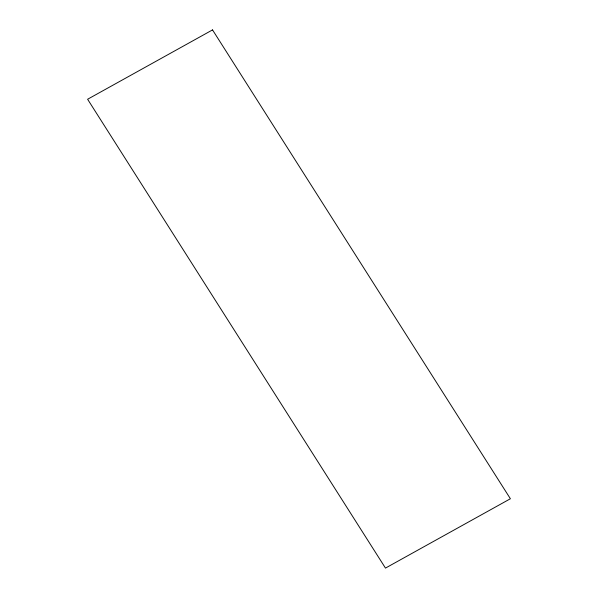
<?xml version="1.0" encoding="UTF-8"?>
<svg xmlns="http://www.w3.org/2000/svg" width="598" height="598" viewBox="0 0 598 598"><rect width="100%" height="100%" fill="white"/><g stroke="black" fill="none" stroke-linecap="round" stroke-linejoin="round"><path stroke-width="0.9" d="M212.529 29.9L87.607 99.253L385.471 568.1L510.393 498.747L212.529 29.9"/></g></svg>
